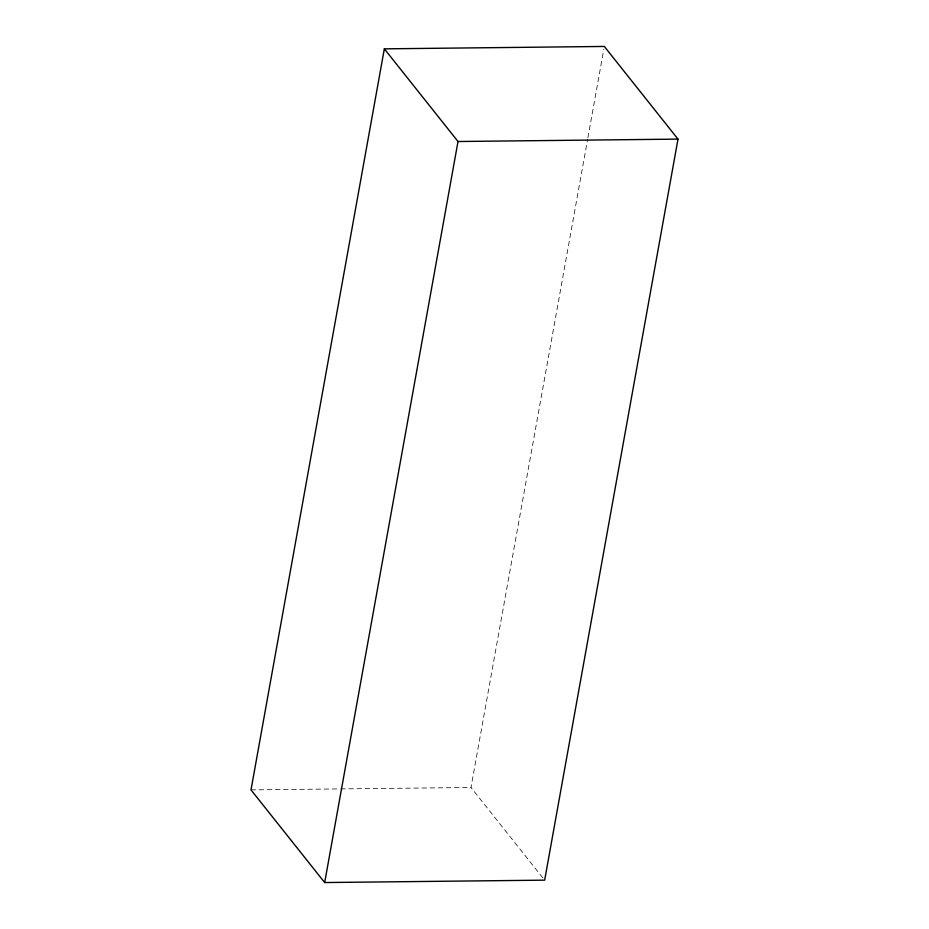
<?xml version="1.0" encoding="UTF-8"?>
<svg xmlns="http://www.w3.org/2000/svg" width="929" height="929" viewBox="0 0 929 929"><rect width="100%" height="100%" fill="white"/><g stroke="black" fill="none" stroke-linecap="round" stroke-linejoin="round"><path stroke-width="0.7" stroke-dasharray="4.64 3.48" d="M542.861 877.905L470.991 787.49L587.627 139.257M587.883 137.829L603.815 49.307M251.004 789.882L339.294 788.918M340.734 788.907L470.991 787.49"/><path stroke-width="1.39" d="M384.339 48.842L251.004 789.882L324.674 882.55L544.661 880.158L677.996 139.118L604.326 46.45L384.339 48.842L458.009 141.51L324.674 882.55M458.009 141.51L677.996 139.118"/></g></svg>
